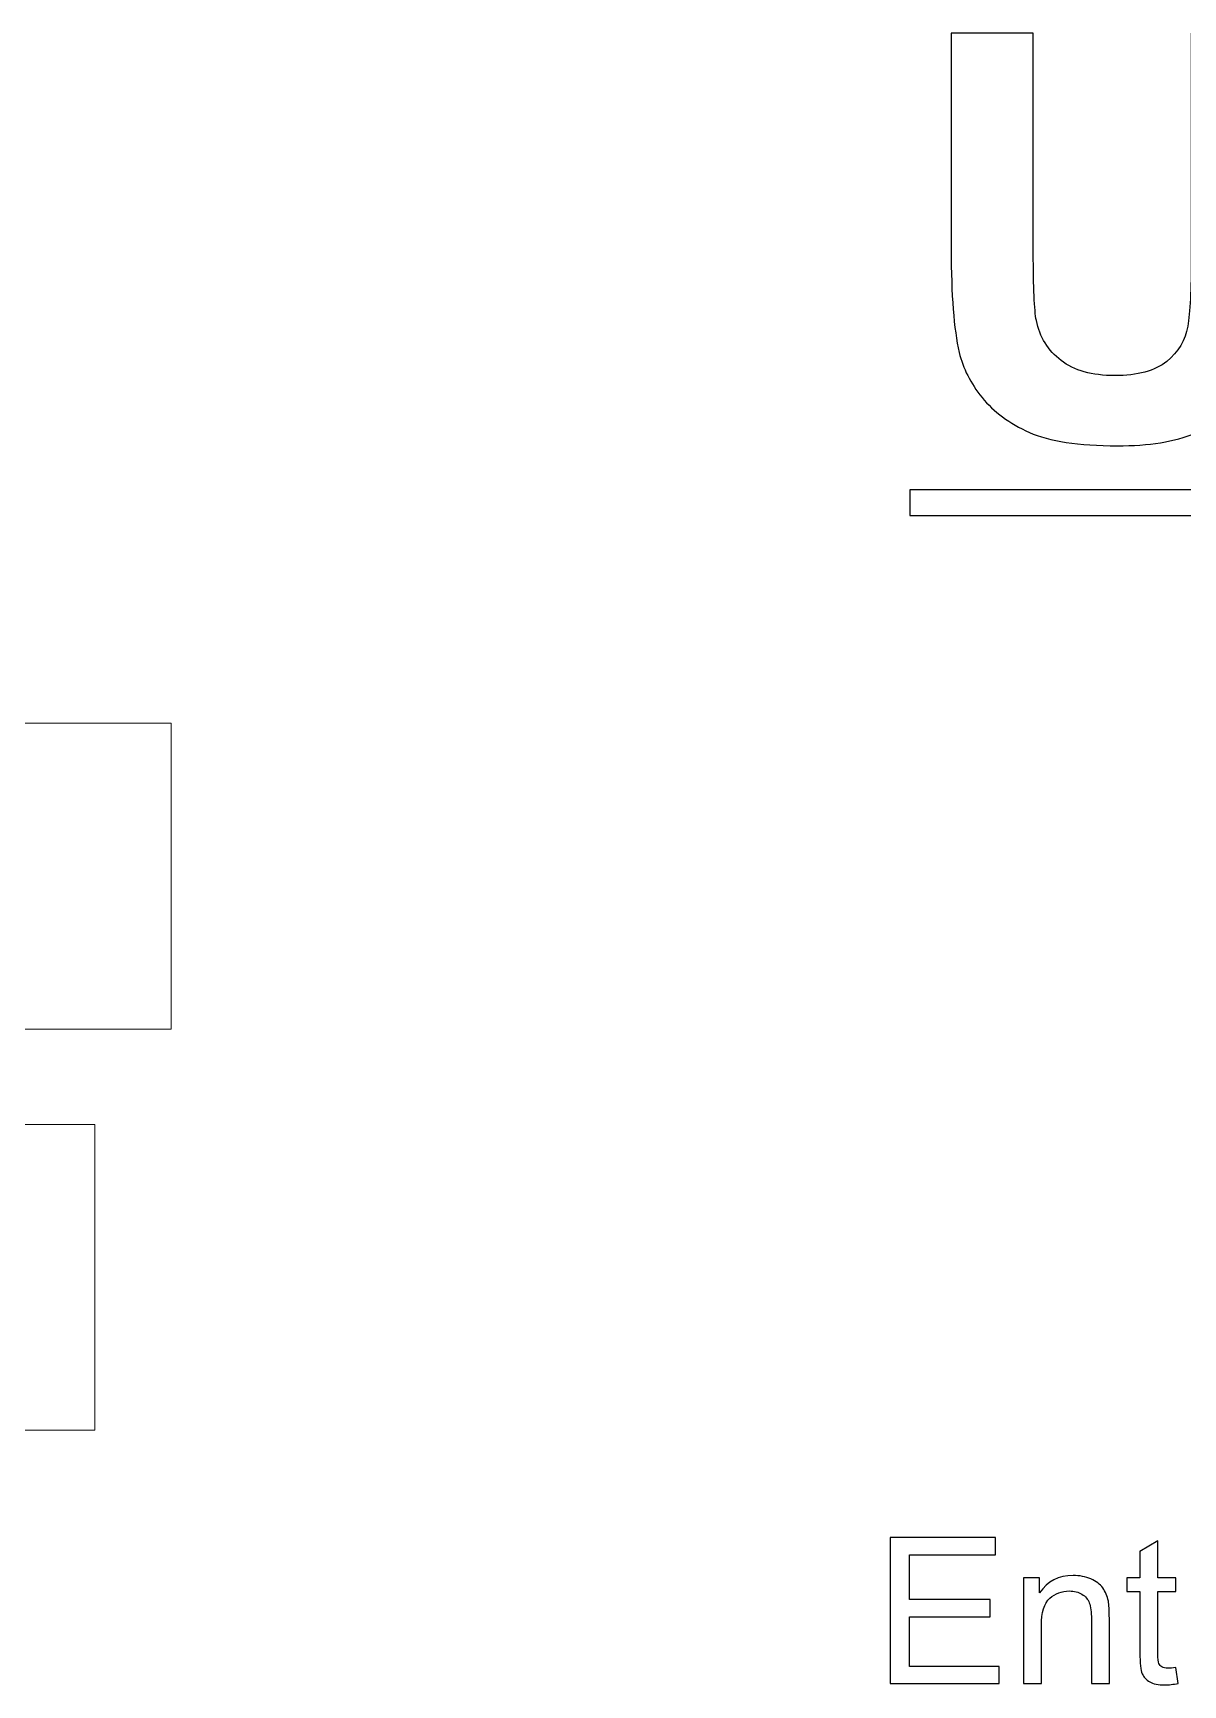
# Model space of a CAD drawing. Header units: millimetres. Extents: x -489 to 489, y -241 to 468.
# Drawn here: x -104.4 to -32.8, y 364.9 to 467.9 of the extents above; entities that cross this region are included whole.
import ezdxf

# ---------------------------------------------------------------- set-up
doc = ezdxf.new("R2010")
doc.units = ezdxf.units.MM
doc.header["$MEASUREMENT"] = 0
doc.layers.add('Layer 1', color=7, linetype='Continuous')

msp = doc.modelspace()

# ---------------------------------------------------------------- linework, layer by layer
at = {"layer": 'Layer 1', "color": 250}
for points, knots in [([(-47.2277, 467.8541), (-47.2277, 467.8541), (-42.1125, 467.8541), (-42.1125, 467.8541), (-42.1125, 467.8541), (-42.1125, 467.8541), (-42.1125, 454.1664), (-42.1125, 454.1664), (-42.1125, 454.1664), (-42.1125, 451.9909), (-42.0478, 450.5857), (-41.9243, 449.9448), (-41.9243, 449.9448), (-41.7068, 448.91), (-41.1952, 448.0751), (-40.3839, 447.4519), (-40.3839, 447.4519), (-39.5666, 446.8227), (-38.4553, 446.5111), (-37.0442, 446.5111), (-37.0442, 446.5111), (-35.6155, 446.5111), (-34.5336, 446.8051), (-33.8046, 447.3989), (-33.8046, 447.3989), (-33.0755, 447.9928), (-32.6404, 448.716), (-32.4934, 449.5803), (-32.4934, 449.5803), (-32.3464, 450.4446), (-32.27, 451.8733), (-32.27, 453.8724), (-32.27, 453.8724), (-32.27, 453.8724), (-32.27, 467.8541), (-32.27, 467.8541), (-32.27, 467.8541), (-32.27, 467.8541), (-27.1547, 467.8541), (-27.1547, 467.8541), (-27.1547, 467.8541), (-27.1547, 467.8541), (-27.1547, 454.5721), (-27.1547, 454.5721), (-27.1547, 454.5721), (-27.1547, 451.5382), (-27.2899, 449.3921), (-27.5663, 448.1398), (-27.5663, 448.1398), (-27.8426, 446.8874), (-28.3483, 445.8291), (-29.0891, 444.9648), (-29.0891, 444.9648), (-29.8241, 444.1005), (-30.8118, 443.4184), (-32.0466, 442.9069), (-32.0466, 442.9069), (-33.2872, 442.3954), (-34.8982, 442.1367), (-36.8914, 442.1367), (-36.8914, 442.1367), (-39.2961, 442.1367), (-41.1188, 442.413), (-42.3594, 442.9716), (-42.3594, 442.9716), (-43.6, 443.5302), (-44.5819, 444.2534), (-45.3051, 445.1471), (-45.3051, 445.1471), (-46.0283, 446.0408), (-46.4987, 446.9697), (-46.728, 447.9516), (-46.728, 447.9516), (-47.0631, 449.398), (-47.2277, 451.5382), (-47.2277, 454.3663), (-47.2277, 454.3663), (-47.2277, 454.3663), (-47.2277, 467.8541), (-47.2277, 467.8541)], [0, 0, 0, 0, 0.04761905, 0.04761905, 0.04761905, 0.04761905, 0.0952381, 0.0952381, 0.0952381, 0.0952381, 0.14285714, 0.14285714, 0.14285714, 0.14285714, 0.19047619, 0.19047619, 0.19047619, 0.19047619, 0.23809524, 0.23809524, 0.23809524, 0.23809524, 0.28571429, 0.28571429, 0.28571429, 0.28571429, 0.33333333, 0.33333333, 0.33333333, 0.33333333, 0.38095238, 0.38095238, 0.38095238, 0.38095238, 0.42857143, 0.42857143, 0.42857143, 0.42857143, 0.47619048, 0.47619048, 0.47619048, 0.47619048, 0.52380952, 0.52380952, 0.52380952, 0.52380952, 0.57142857, 0.57142857, 0.57142857, 0.57142857, 0.61904762, 0.61904762, 0.61904762, 0.61904762, 0.66666667, 0.66666667, 0.66666667, 0.66666667, 0.71428571, 0.71428571, 0.71428571, 0.71428571, 0.76190476, 0.76190476, 0.76190476, 0.76190476, 0.80952381, 0.80952381, 0.80952381, 0.80952381, 0.85714286, 0.85714286, 0.85714286, 0.85714286, 0.9047619, 0.9047619, 0.9047619, 0.9047619, 1, 1, 1, 1]), ([(-49.803, 439.3882), (-49.803, 439.3882), (109.0349, 439.3882), (109.0349, 439.3882), (109.0349, 439.3882), (109.0349, 439.3882), (109.0349, 437.7847), (109.0349, 437.7847), (109.0349, 437.7847), (109.0349, 437.7847), (-49.803, 437.7847), (-49.803, 437.7847), (-49.803, 437.7847), (-49.803, 437.7847), (-49.803, 439.3882), (-49.803, 439.3882)], [0, 0, 0, 0, 0.2, 0.2, 0.2, 0.2, 0.4, 0.4, 0.4, 0.4, 0.6, 0.6, 0.6, 0.6, 1, 1, 1, 1]), ([(-51.0296, 365.0186), (-51.0296, 365.0186), (-51.0296, 374.1118), (-51.0296, 374.1118), (-51.0296, 374.1118), (-51.0296, 374.1118), (-44.4637, 374.1118), (-44.4637, 374.1118), (-44.4637, 374.1118), (-44.4637, 374.1118), (-44.4637, 373.045), (-44.4637, 373.045), (-44.4637, 373.045), (-44.4637, 373.045), (-49.8231, 373.045), (-49.8231, 373.045), (-49.8231, 373.045), (-49.8231, 373.045), (-49.8231, 370.251), (-49.8231, 370.251), (-49.8231, 370.251), (-49.8231, 370.251), (-44.8066, 370.251), (-44.8066, 370.251), (-44.8066, 370.251), (-44.8066, 370.251), (-44.8066, 369.1842), (-44.8066, 369.1842), (-44.8066, 369.1842), (-44.8066, 369.1842), (-49.8231, 369.1842), (-49.8231, 369.1842), (-49.8231, 369.1842), (-49.8231, 369.1842), (-49.8231, 366.0854), (-49.8231, 366.0854), (-49.8231, 366.0854), (-49.8231, 366.0854), (-44.2478, 366.0854), (-44.2478, 366.0854), (-44.2478, 366.0854), (-44.2478, 366.0854), (-44.2478, 365.0186), (-44.2478, 365.0186), (-44.2478, 365.0186), (-44.2478, 365.0186), (-51.0296, 365.0186), (-51.0296, 365.0186)], [0, 0, 0, 0, 0.07692308, 0.07692308, 0.07692308, 0.07692308, 0.15384615, 0.15384615, 0.15384615, 0.15384615, 0.23076923, 0.23076923, 0.23076923, 0.23076923, 0.30769231, 0.30769231, 0.30769231, 0.30769231, 0.38461538, 0.38461538, 0.38461538, 0.38461538, 0.46153846, 0.46153846, 0.46153846, 0.46153846, 0.53846154, 0.53846154, 0.53846154, 0.53846154, 0.61538462, 0.61538462, 0.61538462, 0.61538462, 0.69230769, 0.69230769, 0.69230769, 0.69230769, 0.76923077, 0.76923077, 0.76923077, 0.76923077, 0.84615385, 0.84615385, 0.84615385, 0.84615385, 1, 1, 1, 1]), ([(-33.2348, 366.0156), (-33.2348, 366.0156), (-33.0824, 365.0292), (-33.0824, 365.0292), (-33.0824, 365.0292), (-33.3957, 364.9636), (-33.6772, 364.9297), (-33.9227, 364.9297), (-33.9227, 364.9297), (-34.327, 364.9297), (-34.6403, 364.9932), (-34.8646, 365.1223), (-34.8646, 365.1223), (-35.0869, 365.2514), (-35.2435, 365.4187), (-35.3345, 365.6282), (-35.3345, 365.6282), (-35.4255, 365.8378), (-35.47, 366.278), (-35.47, 366.949), (-35.47, 366.949), (-35.47, 366.949), (-35.47, 370.7463), (-35.47, 370.7463), (-35.47, 370.7463), (-35.47, 370.7463), (-36.2955, 370.7463), (-36.2955, 370.7463), (-36.2955, 370.7463), (-36.2955, 370.7463), (-36.2955, 371.6099), (-36.2955, 371.6099), (-36.2955, 371.6099), (-36.2955, 371.6099), (-35.47, 371.6099), (-35.47, 371.6099), (-35.47, 371.6099), (-35.47, 371.6099), (-35.47, 373.2397), (-35.47, 373.2397), (-35.47, 373.2397), (-35.47, 373.2397), (-34.3524, 373.9107), (-34.3524, 373.9107), (-34.3524, 373.9107), (-34.3524, 373.9107), (-34.3524, 371.6099), (-34.3524, 371.6099), (-34.3524, 371.6099), (-34.3524, 371.6099), (-33.2348, 371.6099), (-33.2348, 371.6099), (-33.2348, 371.6099), (-33.2348, 371.6099), (-33.2348, 370.7463), (-33.2348, 370.7463), (-33.2348, 370.7463), (-33.2348, 370.7463), (-34.3524, 370.7463), (-34.3524, 370.7463), (-34.3524, 370.7463), (-34.3524, 370.7463), (-34.3524, 366.8855), (-34.3524, 366.8855), (-34.3524, 366.8855), (-34.3524, 366.5659), (-34.3333, 366.3606), (-34.2931, 366.2696), (-34.2931, 366.2696), (-34.255, 366.1785), (-34.1915, 366.1066), (-34.1026, 366.0515), (-34.1026, 366.0515), (-34.0137, 365.9986), (-33.8867, 365.9711), (-33.7216, 365.9711), (-33.7216, 365.9711), (-33.5989, 365.9711), (-33.4359, 365.9859), (-33.2348, 366.0156)], [0, 0, 0, 0, 0.04761905, 0.04761905, 0.04761905, 0.04761905, 0.0952381, 0.0952381, 0.0952381, 0.0952381, 0.14285714, 0.14285714, 0.14285714, 0.14285714, 0.19047619, 0.19047619, 0.19047619, 0.19047619, 0.23809524, 0.23809524, 0.23809524, 0.23809524, 0.28571429, 0.28571429, 0.28571429, 0.28571429, 0.33333333, 0.33333333, 0.33333333, 0.33333333, 0.38095238, 0.38095238, 0.38095238, 0.38095238, 0.42857143, 0.42857143, 0.42857143, 0.42857143, 0.47619048, 0.47619048, 0.47619048, 0.47619048, 0.52380952, 0.52380952, 0.52380952, 0.52380952, 0.57142857, 0.57142857, 0.57142857, 0.57142857, 0.61904762, 0.61904762, 0.61904762, 0.61904762, 0.66666667, 0.66666667, 0.66666667, 0.66666667, 0.71428571, 0.71428571, 0.71428571, 0.71428571, 0.76190476, 0.76190476, 0.76190476, 0.76190476, 0.80952381, 0.80952381, 0.80952381, 0.80952381, 0.85714286, 0.85714286, 0.85714286, 0.85714286, 0.9047619, 0.9047619, 0.9047619, 0.9047619, 1, 1, 1, 1]), ([(-42.7238, 365.0186), (-42.7238, 365.0186), (-42.7238, 371.6099), (-42.7238, 371.6099), (-42.7238, 371.6099), (-42.7238, 371.6099), (-41.7205, 371.6099), (-41.7205, 371.6099), (-41.7205, 371.6099), (-41.7205, 371.6099), (-41.7205, 370.6743), (-41.7205, 370.6743), (-41.7205, 370.6743), (-41.2379, 371.3919), (-40.5394, 371.7496), (-39.6271, 371.7496), (-39.6271, 371.7496), (-39.2292, 371.7496), (-38.8651, 371.6776), (-38.5328, 371.5358), (-38.5328, 371.5358), (-38.2005, 371.394), (-37.9507, 371.2056), (-37.7856, 370.9749), (-37.7856, 370.9749), (-37.6205, 370.7442), (-37.5041, 370.469), (-37.4385, 370.1515), (-37.4385, 370.1515), (-37.3983, 369.9441), (-37.3771, 369.5821), (-37.3771, 369.0657), (-37.3771, 369.0657), (-37.3771, 369.0657), (-37.3771, 365.0186), (-37.3771, 365.0186), (-37.3771, 365.0186), (-37.3771, 365.0186), (-38.4947, 365.0186), (-38.4947, 365.0186), (-38.4947, 365.0186), (-38.4947, 365.0186), (-38.4947, 369.0233), (-38.4947, 369.0233), (-38.4947, 369.0233), (-38.4947, 369.4784), (-38.537, 369.8192), (-38.6238, 370.0436), (-38.6238, 370.0436), (-38.7106, 370.2679), (-38.8651, 370.4479), (-39.0852, 370.5833), (-39.0852, 370.5833), (-39.3054, 370.7167), (-39.5657, 370.7844), (-39.8621, 370.7844), (-39.8621, 370.7844), (-40.3362, 370.7844), (-40.7447, 370.6341), (-41.0897, 370.3314), (-41.0897, 370.3314), (-41.4347, 370.0309), (-41.6062, 369.4573), (-41.6062, 368.6148), (-41.6062, 368.6148), (-41.6062, 368.6148), (-41.6062, 365.0186), (-41.6062, 365.0186), (-41.6062, 365.0186), (-41.6062, 365.0186), (-42.7238, 365.0186), (-42.7238, 365.0186)], [0, 0, 0, 0, 0.05263158, 0.05263158, 0.05263158, 0.05263158, 0.10526316, 0.10526316, 0.10526316, 0.10526316, 0.15789474, 0.15789474, 0.15789474, 0.15789474, 0.21052632, 0.21052632, 0.21052632, 0.21052632, 0.26315789, 0.26315789, 0.26315789, 0.26315789, 0.31578947, 0.31578947, 0.31578947, 0.31578947, 0.36842105, 0.36842105, 0.36842105, 0.36842105, 0.42105263, 0.42105263, 0.42105263, 0.42105263, 0.47368421, 0.47368421, 0.47368421, 0.47368421, 0.52631579, 0.52631579, 0.52631579, 0.52631579, 0.57894737, 0.57894737, 0.57894737, 0.57894737, 0.63157895, 0.63157895, 0.63157895, 0.63157895, 0.68421053, 0.68421053, 0.68421053, 0.68421053, 0.73684211, 0.73684211, 0.73684211, 0.73684211, 0.78947368, 0.78947368, 0.78947368, 0.78947368, 0.84210526, 0.84210526, 0.84210526, 0.84210526, 0.89473684, 0.89473684, 0.89473684, 0.89473684, 1, 1, 1, 1])]:
    msp.add_open_spline(points, degree=3, knots=knots, dxfattribs=at)
at = {"layer": 'Layer 1', "color": 250, "lineweight": 9}
for points, knots in [([(-148.1957, 424.8478), (-148.1957, 424.8478), (-148.1957, 405.7978), (-148.1957, 405.7978), (-148.1957, 405.7978), (-148.1957, 405.7978), (-95.8082, 405.7978), (-95.8082, 405.7978), (-95.8082, 405.7978), (-95.8082, 405.7978), (-95.8082, 424.8478), (-95.8082, 424.8478), (-95.8082, 424.8478), (-95.8082, 424.8478), (-148.1957, 424.8478), (-148.1957, 424.8478)], [0, 0, 0, 0, 0.2, 0.2, 0.2, 0.2, 0.4, 0.4, 0.4, 0.4, 0.6, 0.6, 0.6, 0.6, 1, 1, 1, 1]), ([(-148.1957, 399.8577), (-148.1957, 399.8577), (-148.1957, 380.8077), (-148.1957, 380.8077), (-148.1957, 380.8077), (-148.1957, 380.8077), (-100.5707, 380.8077), (-100.5707, 380.8077), (-100.5707, 380.8077), (-100.5707, 380.8077), (-100.5707, 399.8577), (-100.5707, 399.8577), (-100.5707, 399.8577), (-100.5707, 399.8577), (-148.1957, 399.8577), (-148.1957, 399.8577)], [0, 0, 0, 0, 0.2, 0.2, 0.2, 0.2, 0.4, 0.4, 0.4, 0.4, 0.6, 0.6, 0.6, 0.6, 1, 1, 1, 1]), ([(-51.0296, 365.0186), (-51.0296, 365.0186), (-51.0296, 374.1118), (-51.0296, 374.1118), (-51.0296, 374.1118), (-51.0296, 374.1118), (-44.4637, 374.1118), (-44.4637, 374.1118), (-44.4637, 374.1118), (-44.4637, 374.1118), (-44.4637, 373.045), (-44.4637, 373.045), (-44.4637, 373.045), (-44.4637, 373.045), (-49.8231, 373.045), (-49.8231, 373.045), (-49.8231, 373.045), (-49.8231, 373.045), (-49.8231, 370.251), (-49.8231, 370.251), (-49.8231, 370.251), (-49.8231, 370.251), (-44.8066, 370.251), (-44.8066, 370.251), (-44.8066, 370.251), (-44.8066, 370.251), (-44.8066, 369.1842), (-44.8066, 369.1842), (-44.8066, 369.1842), (-44.8066, 369.1842), (-49.8231, 369.1842), (-49.8231, 369.1842), (-49.8231, 369.1842), (-49.8231, 369.1842), (-49.8231, 366.0854), (-49.8231, 366.0854), (-49.8231, 366.0854), (-49.8231, 366.0854), (-44.2478, 366.0854), (-44.2478, 366.0854), (-44.2478, 366.0854), (-44.2478, 366.0854), (-44.2478, 365.0186), (-44.2478, 365.0186), (-44.2478, 365.0186), (-44.2478, 365.0186), (-51.0296, 365.0186), (-51.0296, 365.0186)], [0, 0, 0, 0, 0.07692308, 0.07692308, 0.07692308, 0.07692308, 0.15384615, 0.15384615, 0.15384615, 0.15384615, 0.23076923, 0.23076923, 0.23076923, 0.23076923, 0.30769231, 0.30769231, 0.30769231, 0.30769231, 0.38461538, 0.38461538, 0.38461538, 0.38461538, 0.46153846, 0.46153846, 0.46153846, 0.46153846, 0.53846154, 0.53846154, 0.53846154, 0.53846154, 0.61538462, 0.61538462, 0.61538462, 0.61538462, 0.69230769, 0.69230769, 0.69230769, 0.69230769, 0.76923077, 0.76923077, 0.76923077, 0.76923077, 0.84615385, 0.84615385, 0.84615385, 0.84615385, 1, 1, 1, 1]), ([(-33.2348, 366.0156), (-33.2348, 366.0156), (-33.0824, 365.0292), (-33.0824, 365.0292), (-33.0824, 365.0292), (-33.3957, 364.9636), (-33.6772, 364.9297), (-33.9227, 364.9297), (-33.9227, 364.9297), (-34.327, 364.9297), (-34.6403, 364.9932), (-34.8646, 365.1223), (-34.8646, 365.1223), (-35.0869, 365.2514), (-35.2435, 365.4187), (-35.3345, 365.6282), (-35.3345, 365.6282), (-35.4255, 365.8378), (-35.47, 366.278), (-35.47, 366.949), (-35.47, 366.949), (-35.47, 366.949), (-35.47, 370.7463), (-35.47, 370.7463), (-35.47, 370.7463), (-35.47, 370.7463), (-36.2955, 370.7463), (-36.2955, 370.7463), (-36.2955, 370.7463), (-36.2955, 370.7463), (-36.2955, 371.6099), (-36.2955, 371.6099), (-36.2955, 371.6099), (-36.2955, 371.6099), (-35.47, 371.6099), (-35.47, 371.6099), (-35.47, 371.6099), (-35.47, 371.6099), (-35.47, 373.2397), (-35.47, 373.2397), (-35.47, 373.2397), (-35.47, 373.2397), (-34.3524, 373.9107), (-34.3524, 373.9107), (-34.3524, 373.9107), (-34.3524, 373.9107), (-34.3524, 371.6099), (-34.3524, 371.6099), (-34.3524, 371.6099), (-34.3524, 371.6099), (-33.2348, 371.6099), (-33.2348, 371.6099), (-33.2348, 371.6099), (-33.2348, 371.6099), (-33.2348, 370.7463), (-33.2348, 370.7463), (-33.2348, 370.7463), (-33.2348, 370.7463), (-34.3524, 370.7463), (-34.3524, 370.7463), (-34.3524, 370.7463), (-34.3524, 370.7463), (-34.3524, 366.8855), (-34.3524, 366.8855), (-34.3524, 366.8855), (-34.3524, 366.5659), (-34.3333, 366.3606), (-34.2931, 366.2696), (-34.2931, 366.2696), (-34.255, 366.1785), (-34.1915, 366.1066), (-34.1026, 366.0515), (-34.1026, 366.0515), (-34.0137, 365.9986), (-33.8867, 365.9711), (-33.7216, 365.9711), (-33.7216, 365.9711), (-33.5989, 365.9711), (-33.4359, 365.9859), (-33.2348, 366.0156)], [0, 0, 0, 0, 0.04761905, 0.04761905, 0.04761905, 0.04761905, 0.0952381, 0.0952381, 0.0952381, 0.0952381, 0.14285714, 0.14285714, 0.14285714, 0.14285714, 0.19047619, 0.19047619, 0.19047619, 0.19047619, 0.23809524, 0.23809524, 0.23809524, 0.23809524, 0.28571429, 0.28571429, 0.28571429, 0.28571429, 0.33333333, 0.33333333, 0.33333333, 0.33333333, 0.38095238, 0.38095238, 0.38095238, 0.38095238, 0.42857143, 0.42857143, 0.42857143, 0.42857143, 0.47619048, 0.47619048, 0.47619048, 0.47619048, 0.52380952, 0.52380952, 0.52380952, 0.52380952, 0.57142857, 0.57142857, 0.57142857, 0.57142857, 0.61904762, 0.61904762, 0.61904762, 0.61904762, 0.66666667, 0.66666667, 0.66666667, 0.66666667, 0.71428571, 0.71428571, 0.71428571, 0.71428571, 0.76190476, 0.76190476, 0.76190476, 0.76190476, 0.80952381, 0.80952381, 0.80952381, 0.80952381, 0.85714286, 0.85714286, 0.85714286, 0.85714286, 0.9047619, 0.9047619, 0.9047619, 0.9047619, 1, 1, 1, 1]), ([(-42.7238, 365.0186), (-42.7238, 365.0186), (-42.7238, 371.6099), (-42.7238, 371.6099), (-42.7238, 371.6099), (-42.7238, 371.6099), (-41.7205, 371.6099), (-41.7205, 371.6099), (-41.7205, 371.6099), (-41.7205, 371.6099), (-41.7205, 370.6743), (-41.7205, 370.6743), (-41.7205, 370.6743), (-41.2379, 371.3919), (-40.5394, 371.7496), (-39.6271, 371.7496), (-39.6271, 371.7496), (-39.2292, 371.7496), (-38.8651, 371.6776), (-38.5328, 371.5358), (-38.5328, 371.5358), (-38.2005, 371.394), (-37.9507, 371.2056), (-37.7856, 370.9749), (-37.7856, 370.9749), (-37.6205, 370.7442), (-37.5041, 370.469), (-37.4385, 370.1515), (-37.4385, 370.1515), (-37.3983, 369.9441), (-37.3771, 369.5821), (-37.3771, 369.0657), (-37.3771, 369.0657), (-37.3771, 369.0657), (-37.3771, 365.0186), (-37.3771, 365.0186), (-37.3771, 365.0186), (-37.3771, 365.0186), (-38.4947, 365.0186), (-38.4947, 365.0186), (-38.4947, 365.0186), (-38.4947, 365.0186), (-38.4947, 369.0233), (-38.4947, 369.0233), (-38.4947, 369.0233), (-38.4947, 369.4784), (-38.537, 369.8192), (-38.6238, 370.0436), (-38.6238, 370.0436), (-38.7106, 370.2679), (-38.8651, 370.4479), (-39.0852, 370.5833), (-39.0852, 370.5833), (-39.3054, 370.7167), (-39.5657, 370.7844), (-39.8621, 370.7844), (-39.8621, 370.7844), (-40.3362, 370.7844), (-40.7447, 370.6341), (-41.0897, 370.3314), (-41.0897, 370.3314), (-41.4347, 370.0309), (-41.6062, 369.4573), (-41.6062, 368.6148), (-41.6062, 368.6148), (-41.6062, 368.6148), (-41.6062, 365.0186), (-41.6062, 365.0186), (-41.6062, 365.0186), (-41.6062, 365.0186), (-42.7238, 365.0186), (-42.7238, 365.0186)], [0, 0, 0, 0, 0.05263158, 0.05263158, 0.05263158, 0.05263158, 0.10526316, 0.10526316, 0.10526316, 0.10526316, 0.15789474, 0.15789474, 0.15789474, 0.15789474, 0.21052632, 0.21052632, 0.21052632, 0.21052632, 0.26315789, 0.26315789, 0.26315789, 0.26315789, 0.31578947, 0.31578947, 0.31578947, 0.31578947, 0.36842105, 0.36842105, 0.36842105, 0.36842105, 0.42105263, 0.42105263, 0.42105263, 0.42105263, 0.47368421, 0.47368421, 0.47368421, 0.47368421, 0.52631579, 0.52631579, 0.52631579, 0.52631579, 0.57894737, 0.57894737, 0.57894737, 0.57894737, 0.63157895, 0.63157895, 0.63157895, 0.63157895, 0.68421053, 0.68421053, 0.68421053, 0.68421053, 0.73684211, 0.73684211, 0.73684211, 0.73684211, 0.78947368, 0.78947368, 0.78947368, 0.78947368, 0.84210526, 0.84210526, 0.84210526, 0.84210526, 0.89473684, 0.89473684, 0.89473684, 0.89473684, 1, 1, 1, 1])]:
    msp.add_open_spline(points, degree=3, knots=knots, dxfattribs=at)

doc.saveas('drawing.dxf')
